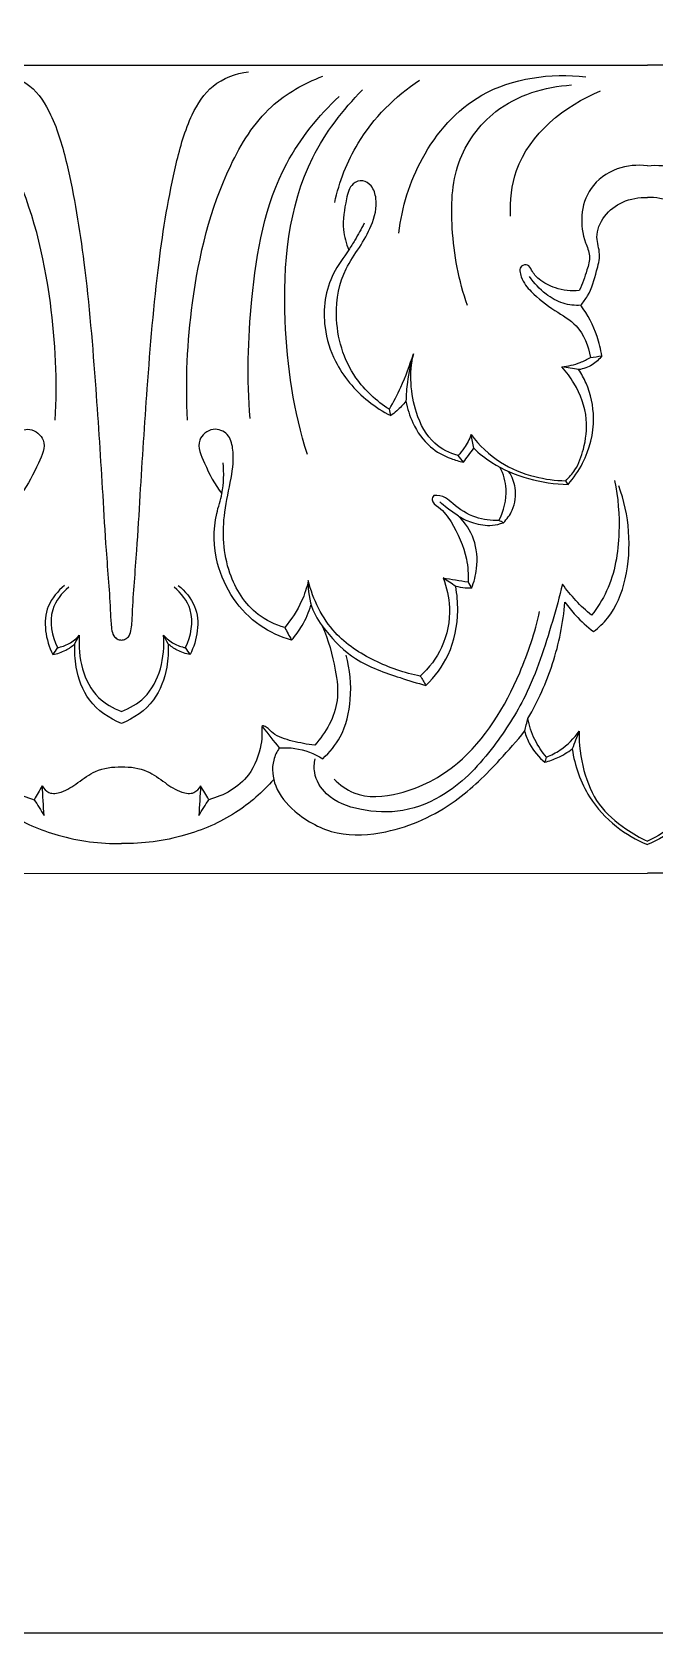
# Model space of a CAD drawing. Header units: millimetres. Extents: x 1288 to 1519, y -5291 to -5141.
# Drawn here: x 1351.8 to 1390.2, y -5291.3 to -5192.4 of the extents above; entities that cross this region are included whole.
import ezdxf

# ---------------------------------------------------------------- set-up
doc = ezdxf.new("R2010")
doc.units = ezdxf.units.MM
doc.layers.add('кривые', color=7, linetype='Continuous', true_color=0xffffff)

msp = doc.modelspace()

# ---------------------------------------------------------------- linework, layer by layer
at = {"color": 6, "ltscale": 1000}
msp.add_lwpolyline([(1287.94, -5291.295), (1512.94, -5291.295), (1512.94, -5141.295), (1287.94, -5141.295)], close=True, dxfattribs=at)
at = {"layer": 'кривые', "color": 7}
for p, q in [((1324.819, -5194.42), (1389.778, -5194.42)), ((1454.738, -5194.42), (1389.778, -5194.42)), ((1324.819, -5244.364), (1389.778, -5244.346)), ((1454.738, -5244.364), (1389.778, -5244.346))]:
    msp.add_line(p, q, dxfattribs=at)
for points, knots in [([(1353.21, -5216.356), (1353.354, -5213.937), (1353.081, -5208.559), (1351.487, -5201.842), (1348.458, -5196.906), (1346.018, -5195.532), (1344.87, -5195.102)], [0, 0, 0, 0, 7.281173, 16.089871, 20.518364, 24.203506, 24.203506, 24.203506, 24.203506]), ([(1349.458, -5194.825), (1350.233, -5194.93), (1351.769, -5195.473), (1353.192, -5197.744), (1354.221, -5201.461), (1355.138, -5207.141), (1355.697, -5213.99), (1356.081, -5219.927), (1356.344, -5224.559), (1356.588, -5227.326), (1356.651, -5229.08), (1356.762, -5229.653), (1357.025, -5229.889), (1357.21, -5229.935), (1357.298, -5229.94)], [-37.690244, -37.690244, -37.690244, -37.690244, -35.339489, -33.145651, -29.951693, -23.751455, -15.90499, -9.302618, -5.886267, -1.948176, -1.011162, -0.551883, -0.267288, 0, 0, 0, 0]), ([(1357.298, -5229.94), (1357.387, -5229.935), (1357.571, -5229.889), (1357.835, -5229.653), (1357.946, -5229.08), (1358.009, -5227.326), (1358.253, -5224.559), (1358.516, -5219.927), (1358.9, -5213.99), (1359.459, -5207.141), (1360.376, -5201.461), (1361.404, -5197.744), (1362.828, -5195.473), (1364.364, -5194.93), (1365.139, -5194.825)], [0, 0, 0, 0, 0.267288, 0.551883, 1.011162, 1.948176, 5.886267, 9.302618, 15.90499, 23.751455, 29.951693, 33.145651, 35.339489, 37.690244, 37.690244, 37.690244, 37.690244]), ([(1361.387, -5216.356), (1361.242, -5213.937), (1361.515, -5208.559), (1363.11, -5201.842), (1366.139, -5196.906), (1368.579, -5195.532), (1369.727, -5195.102)], [0, 0, 0, 0, 7.281173, 16.089871, 20.518364, 24.203506, 24.203506, 24.203506, 24.203506]), ([(1370.467, -5202.904), (1370.754, -5201.622), (1371.886, -5198.639), (1374.202, -5196.343), (1375.713, -5195.337)], [0, 0, 0, 0, 3.946447, 9.400617, 9.400617, 9.400617, 9.400617]), ([(1374.435, -5204.787), (1374.611, -5203.187), (1375.634, -5199.871), (1379.502, -5195.439), (1383.809, -5194.893), (1385.97, -5195.136)], [0, 0, 0, 0, 4.836088, 10.197122, 16.731112, 16.731112, 16.731112, 16.731112]), ([(1378.673, -5209.26), (1378.119, -5207.735), (1377.597, -5204.786), (1377.724, -5200.388), (1380.409, -5196.672), (1383.447, -5195.734), (1385.096, -5195.64)], [0, 0, 0, 0, 4.874637, 8.936384, 12.843834, 17.80771, 17.80771, 17.80771, 17.80771]), ([(1365.254, -5216.255), (1365.028, -5213.81), (1365.213, -5208.48), (1366.448, -5201.243), (1369.472, -5197.555), (1370.736, -5196.346)], [0, 0, 0, 0, 7.376593, 16.068099, 21.323137, 21.323137, 21.323137, 21.323137]), ([(1368.786, -5218.475), (1367.938, -5215.811), (1367.006, -5209.667), (1367.759, -5201.349), (1370.973, -5197.172), (1372.182, -5195.943)], [0, 0, 0, 0, 8.399543, 18.64848, 23.828731, 23.828731, 23.828731, 23.828731]), ([(1381.329, -5203.745), (1381.294, -5202.796), (1381.613, -5199.371), (1384.677, -5196.911), (1386.878, -5196.01)], [0, 0, 0, 0, 2.853267, 10.000395, 10.000395, 10.000395, 10.000395]), ([(1389.778, -5200.637), (1389.159, -5200.56), (1387.814, -5200.674), (1386.175, -5201.852), (1385.595, -5203.687), (1385.822, -5205.124), (1386.305, -5206.203), (1386.004, -5207.239), (1385.772, -5207.941), (1385.564, -5208.344)], [0, 0, 0, 0, 1.874792, 3.901086, 5.662124, 7.355316, 8.206154, 9.092367, 10.456371, 10.456371, 10.456371, 10.456371]), ([(1389.778, -5200.637), (1390.398, -5200.56), (1391.742, -5200.674), (1393.382, -5201.852), (1393.962, -5203.687), (1393.735, -5205.124), (1393.252, -5206.203), (1393.552, -5207.239), (1393.784, -5207.941), (1393.993, -5208.344)], [0, 0, 0, 0, 1.874792, 3.901086, 5.662124, 7.355316, 8.206154, 9.092367, 10.456371, 10.456371, 10.456371, 10.456371]), ([(1373.844, -5215.678), (1373.048, -5215.173), (1371.287, -5213.583), (1370.313, -5210.255), (1370.837, -5207.341), (1372.004, -5205.691), (1372.816, -5204.319), (1373.159, -5202.934), (1372.827, -5201.898), (1372.214, -5201.444), (1371.402, -5201.756), (1371.119, -5203.002), (1370.88, -5204.371), (1371.174, -5205.433), (1371.336, -5205.832)], [0, 0, 0, 0, 2.83315, 6.896154, 9.825835, 11.387281, 12.91899, 14.634434, 15.459953, 16.065695, 16.688182, 17.700244, 19.618006, 20.911425, 20.911425, 20.911425, 20.911425]), ([(1385.666, -5209.252), (1385.818, -5209.073), (1386.292, -5208.434), (1386.585, -5207.327), (1386.934, -5206.091), (1386.507, -5204.95), (1387.047, -5203.654), (1388.239, -5202.75), (1389.262, -5202.575), (1389.778, -5202.598)], [0, 0, 0, 0, 0.707126, 2.361227, 3.414527, 4.464346, 5.840997, 7.272951, 8.82457, 8.82457, 8.82457, 8.82457]), ([(1393.891, -5209.252), (1393.739, -5209.073), (1393.264, -5208.434), (1392.971, -5207.327), (1392.623, -5206.091), (1393.05, -5204.95), (1392.51, -5203.654), (1391.317, -5202.75), (1390.294, -5202.575), (1389.778, -5202.598)], [0, 0, 0, 0, 0.707126, 2.361227, 3.414527, 4.464346, 5.840997, 7.272951, 8.82457, 8.82457, 8.82457, 8.82457]), ([(1372.292, -5204.188), (1372.107, -5204.539), (1371.795, -5205.091), (1371.166, -5206.126), (1369.962, -5207.669), (1369.619, -5210.269), (1370.192, -5212.06), (1370.521, -5212.711)], [0, 0, 0, 0, 1.191157, 1.90489, 3.639952, 7.020802, 9.21226, 9.21226, 9.21226, 9.21226]), ([(1385.564, -5208.344), (1385.074, -5208.386), (1384.185, -5208.289), (1383.153, -5207.769), (1382.667, -5207.21), (1382.446, -5206.683), (1381.81, -5206.815), (1382.005, -5207.728), (1382.736, -5208.603), (1383.971, -5209.571), (1385.657, -5210.486), (1386.141, -5211.779), (1386.256, -5212.481)], [10.456371, 10.456371, 10.456371, 10.456371, 11.93462, 13.081509, 13.800083, 14.2048, 14.585306, 15.250597, 16.338279, 18.221078, 19.848107, 21.98814, 21.98814, 21.98814, 21.98814]), ([(1385.666, -5209.252), (1385.301, -5209.272), (1384.518, -5209.194), (1383.4, -5208.555), (1382.775, -5207.888), (1382.504, -5207.473)], [3.411567, 3.411567, 3.411567, 3.411567, 4.50865, 5.711197, 7.201408, 7.201408, 7.201408, 7.201408]), ([(1386.96, -5212.377), (1386.9, -5211.971), (1386.638, -5210.861), (1386.095, -5209.836), (1385.666, -5209.252)], [0, 0, 0, 0, 1.234262, 3.411567, 3.411567, 3.411567, 3.411567]), ([(1373.844, -5215.678), (1374.101, -5215.233), (1374.672, -5214.124), (1375.113, -5212.955), (1375.325, -5212.255)], [14.460351, 14.460351, 14.460351, 14.460351, 16.003551, 18.201001, 18.201001, 18.201001, 18.201001]), ([(1375.325, -5212.255), (1375.158, -5212.829), (1374.955, -5213.799), (1374.881, -5214.784), (1374.871, -5215.172)], [9.021039, 9.021039, 9.021039, 9.021039, 10.816278, 11.983188, 11.983188, 11.983188, 11.983188]), ([(1378.092, -5218.542), (1377.571, -5218.391), (1376.363, -5217.801), (1375.174, -5215.47), (1375.071, -5213.44), (1375.325, -5212.255)], [1.537484, 1.537484, 1.537484, 1.537484, 3.167755, 5.380273, 9.021039, 9.021039, 9.021039, 9.021039]), ([(1384.499, -5213.063), (1384.886, -5213.021), (1385.498, -5212.874), (1386.057, -5212.599), (1386.256, -5212.481)], [8.674815, 8.674815, 8.674815, 8.674815, 9.844418, 10.538525, 10.538525, 10.538525, 10.538525]), ([(1386.96, -5212.377), (1386.8, -5212.593), (1386.382, -5212.998), (1385.827, -5213.187), (1385.534, -5213.23)], [22.701079, 22.701079, 22.701079, 22.701079, 23.508638, 24.400812, 24.400812, 24.400812, 24.400812]), ([(1370.521, -5212.711), (1370.763, -5213.181), (1371.641, -5214.547), (1372.964, -5215.576), (1373.93, -5216.069)], [9.21226, 9.21226, 9.21226, 9.21226, 10.799876, 14.059291, 14.059291, 14.059291, 14.059291]), ([(1384.734, -5220.092), (1384.948, -5219.894), (1385.454, -5219.318), (1385.921, -5218.004), (1386.163, -5216.121), (1385.497, -5214.343), (1384.781, -5213.372), (1384.499, -5213.063)], [6.640913, 6.640913, 6.640913, 6.640913, 7.515676, 8.907827, 10.759621, 13.117224, 14.375487, 14.375487, 14.375487, 14.375487]), ([(1384.879, -5220.319), (1385.229, -5219.923), (1386.081, -5218.69), (1386.651, -5216.442), (1386.22, -5214.42), (1385.709, -5213.494), (1385.534, -5213.23)], [0, 0, 0, 0, 1.589187, 4.461311, 6.675565, 7.62476, 7.62476, 7.62476, 7.62476]), ([(1374.871, -5215.172), (1374.701, -5215.393), (1374.401, -5215.713), (1374.058, -5215.98), (1373.93, -5216.069)], [11.983188, 11.983188, 11.983188, 11.983188, 12.821975, 13.288955, 13.288955, 13.288955, 13.288955]), ([(1374.871, -5215.172), (1374.951, -5215.638), (1375.281, -5216.677), (1376.202, -5218.018), (1377.434, -5218.679), (1378.16, -5218.896), (1378.423, -5218.951)], [0, 0, 0, 0, 1.420756, 3.24866, 4.71654, 5.522788, 5.522788, 5.522788, 5.522788]), ([(1347.217, -5229.161), (1347.801, -5228.989), (1349.331, -5228.277), (1350.967, -5225.655), (1351.121, -5222.555), (1350.507, -5220.036), (1350.306, -5218.418), (1350.642, -5217.147), (1351.705, -5216.725), (1352.806, -5217.656), (1352.036, -5219.291), (1351.562, -5220.329), (1351.096, -5220.882)], [0, 0, 0, 0, 1.828062, 4.918317, 8.714741, 10.842852, 12.702252, 13.610614, 14.539979, 15.604733, 17.047815, 19.220352, 19.220352, 19.220352, 19.220352]), ([(1367.38, -5229.161), (1366.796, -5228.989), (1365.266, -5228.277), (1363.63, -5225.655), (1363.476, -5222.555), (1364.09, -5220.036), (1364.291, -5218.418), (1363.955, -5217.147), (1362.892, -5216.725), (1361.791, -5217.656), (1362.561, -5219.291), (1363.034, -5220.329), (1363.501, -5220.882)], [0, 0, 0, 0, 1.828062, 4.918317, 8.714741, 10.842852, 12.702252, 13.610614, 14.539979, 15.604733, 17.047815, 19.220352, 19.220352, 19.220352, 19.220352]), ([(1378.895, -5217.241), (1378.785, -5217.533), (1378.548, -5217.993), (1378.228, -5218.395), (1378.092, -5218.542)], [0, 0, 0, 0, 0.93585, 1.537484, 1.537484, 1.537484, 1.537484]), ([(1378.895, -5217.241), (1379.393, -5217.904), (1380.577, -5219.045), (1382.688, -5219.896), (1384.097, -5220.083), (1384.734, -5220.092)], [1.935528, 1.935528, 1.935528, 1.935528, 4.42559, 6.741904, 8.656659, 8.656659, 8.656659, 8.656659]), ([(1378.423, -5218.951), (1378.525, -5218.809), (1378.734, -5218.52), (1378.946, -5218.235), (1379.055, -5218.091)], [0, 0, 0, 0, 0.527358, 1.069372, 1.069372, 1.069372, 1.069372]), ([(1379.055, -5218.091), (1379.398, -5218.415), (1380.42, -5219.23), (1382.409, -5220.057), (1384.057, -5220.304), (1384.879, -5220.319)], [0, 0, 0, 0, 1.415823, 3.899088, 6.370521, 6.370521, 6.370521, 6.370521]), ([(1367.802, -5229.941), (1367.119, -5229.744), (1365.01, -5228.811), (1363.011, -5225.794), (1362.946, -5222.683), (1363.621, -5220.7), (1363.632, -5219.617), (1363.584, -5218.986)], [0, 0, 0, 0, 2.135876, 6.801956, 9.878759, 11.16599, 13.06625, 13.06625, 13.06625, 13.06625]), ([(1380.612, -5222.546), (1380.918, -5221.958), (1381.222, -5220.797), (1380.888, -5219.686), (1380.685, -5219.27)], [3.191631, 3.191631, 3.191631, 3.191631, 5.181675, 6.572651, 6.572651, 6.572651, 6.572651]), ([(1380.883, -5222.694), (1381.106, -5222.471), (1381.572, -5221.824), (1381.741, -5220.627), (1381.422, -5219.842), (1381.232, -5219.542)], [0, 0, 0, 0, 0.94657, 2.343571, 3.412959, 3.412959, 3.412959, 3.412959]), ([(1387.745, -5220.086), (1387.977, -5221.134), (1388.154, -5223.444), (1387.684, -5226.388), (1386.695, -5227.94), (1386.334, -5228.402)], [0, 0, 0, 0, 3.2268, 6.922967, 8.684143, 8.684143, 8.684143, 8.684143]), ([(1386.459, -5229.412), (1386.773, -5229.174), (1387.734, -5228.284), (1388.915, -5225.181), (1388.681, -5222.201), (1388.008, -5220.404)], [32.087845, 32.087845, 32.087845, 32.087845, 33.273833, 35.959776, 41.724549, 41.724549, 41.724549, 41.724549]), ([(1376.585, -5221.01), (1376.534, -5221.088), (1376.391, -5221.396), (1377.12, -5221.855), (1377.898, -5222.946), (1378.653, -5224.571), (1378.723, -5225.88), (1378.702, -5226.351)], [4.415186, 4.415186, 4.415186, 4.415186, 4.695774, 5.295489, 6.49492, 8.986023, 10.402785, 10.402785, 10.402785, 10.402785]), ([(1380.612, -5222.546), (1380.133, -5222.564), (1379.078, -5222.435), (1378.012, -5221.774), (1377.298, -5221.063), (1376.829, -5220.998), (1376.585, -5221.01)], [0, 0, 0, 0, 1.440418, 3.099239, 3.681407, 4.415186, 4.415186, 4.415186, 4.415186]), ([(1378.121, -5222.283), (1377.878, -5222.129), (1377.478, -5221.848), (1377.106, -5221.532), (1376.959, -5221.397)], [4.78387, 4.78387, 4.78387, 4.78387, 5.648921, 6.248636, 6.248636, 6.248636, 6.248636]), ([(1378.924, -5226.738), (1379.078, -5226.349), (1379.328, -5225.346), (1379.214, -5223.695), (1378.521, -5222.684), (1378.121, -5222.283)], [0, 0, 0, 0, 1.256966, 3.081179, 4.78387, 4.78387, 4.78387, 4.78387]), ([(1378.121, -5222.283), (1378.407, -5222.462), (1379.077, -5222.762), (1380.05, -5222.912), (1380.665, -5222.771), (1380.883, -5222.694)], [0, 0, 0, 0, 1.013393, 2.185361, 2.88154, 2.88154, 2.88154, 2.88154]), ([(1368.837, -5226.268), (1368.743, -5226.698), (1368.407, -5227.741), (1367.805, -5228.672), (1367.38, -5229.161)], [0, 0, 0, 0, 1.322291, 3.269879, 3.269879, 3.269879, 3.269879]), ([(1368.837, -5226.268), (1368.81, -5226.874), (1368.96, -5228.029), (1370.08, -5229.658), (1371.775, -5231.35), (1374.093, -5232.13), (1375.565, -5232.603), (1376.101, -5232.743)], [16.187602, 16.187602, 16.187602, 16.187602, 18.009707, 19.531037, 22.057952, 25.056561, 26.721818, 26.721818, 26.721818, 26.721818]), ([(1375.755, -5232.162), (1374.779, -5231.978), (1372.885, -5231.318), (1370.135, -5229.542), (1369.129, -5227.436), (1368.837, -5226.268)], [6.592539, 6.592539, 6.592539, 6.592539, 9.576737, 12.568133, 16.187602, 16.187602, 16.187602, 16.187602]), ([(1377.166, -5226.102), (1377.391, -5226.682), (1377.711, -5228.134), (1377.281, -5230.378), (1376.297, -5231.665), (1375.755, -5232.162)], [0, 0, 0, 0, 1.869853, 4.38367, 6.592539, 6.592539, 6.592539, 6.592539]), ([(1353.788, -5226.565), (1353.367, -5226.915), (1352.292, -5228.153), (1352.62, -5229.94), (1353.054, -5230.836)], [0, 0, 0, 0, 1.645987, 4.635283, 4.635283, 4.635283, 4.635283]), ([(1354.045, -5226.667), (1353.609, -5227.038), (1352.691, -5228.182), (1353.002, -5229.701), (1353.344, -5230.409)], [0, 0, 0, 0, 1.718279, 4.080008, 4.080008, 4.080008, 4.080008]), ([(1361.253, -5230.409), (1361.595, -5229.701), (1361.906, -5228.182), (1360.988, -5227.038), (1360.552, -5226.667)], [5.15249, 5.15249, 5.15249, 5.15249, 7.514218, 9.232497, 9.232497, 9.232497, 9.232497]), ([(1360.809, -5226.565), (1361.23, -5226.915), (1362.305, -5228.153), (1361.976, -5229.94), (1361.543, -5230.836)], [0, 0, 0, 0, 1.645987, 4.635283, 4.635283, 4.635283, 4.635283]), ([(1384.535, -5226.478), (1384.35, -5227.254), (1383.7, -5229.596), (1382.569, -5233.103), (1380.275, -5236.702), (1377.828, -5239.376), (1374.757, -5240.659), (1372.146, -5240.551), (1370.018, -5239.796), (1369.157, -5238.355), (1369.202, -5237.547), (1369.26, -5237.271)], [11.328003, 11.328003, 11.328003, 11.328003, 13.724703, 18.639097, 22.299503, 26.503362, 29.308175, 31.969664, 34.245036, 35.764599, 36.610344, 36.610344, 36.610344, 36.610344]), ([(1376.101, -5232.743), (1376.66, -5232.2), (1377.714, -5230.788), (1378.15, -5228.545), (1378.032, -5227.114), (1377.941, -5226.627)], [0.677305, 0.677305, 0.677305, 0.677305, 3.019545, 5.827232, 7.315191, 7.315191, 7.315191, 7.315191]), ([(1378.924, -5226.738), (1378.79, -5226.741), (1378.459, -5226.729), (1378.132, -5226.675), (1377.941, -5226.627)], [10.8496671, 10.8496671, 10.8496671, 10.8496671, 11.2517654, 11.8417969, 11.8417969, 11.8417969, 11.8417969]), ([(1386.334, -5228.402), (1385.991, -5228.125), (1385.343, -5227.525), (1384.788, -5226.838), (1384.535, -5226.478)], [8.684143, 8.684143, 8.684143, 8.684143, 10.007853, 11.328003, 11.328003, 11.328003, 11.328003]), ([(1367.802, -5229.941), (1368.049, -5229.662), (1368.54, -5228.987), (1368.869, -5228.216), (1369, -5227.779)], [4.158696, 4.158696, 4.158696, 4.158696, 5.277908, 6.648605, 6.648605, 6.648605, 6.648605]), ([(1370.436, -5238.53), (1370.78, -5238.879), (1371.972, -5239.777), (1374.961, -5239.51), (1379.048, -5237.321), (1381.703, -5232.861), (1382.846, -5229.466), (1383.124, -5228.166)], [0, 0, 0, 0, 1.472391, 4.285545, 8.338777, 15.134471, 19.126627, 19.126627, 19.126627, 19.126627]), ([(1382.404, -5234.78), (1383.03, -5233.711), (1384.081, -5231.388), (1384.576, -5228.883), (1384.687, -5227.599)], [21.94831, 21.94831, 21.94831, 21.94831, 25.66982, 29.542437, 29.542437, 29.542437, 29.542437]), ([(1384.687, -5227.599), (1384.891, -5227.885), (1385.427, -5228.544), (1386.061, -5229.114), (1386.459, -5229.412)], [29.542437, 29.542437, 29.542437, 29.542437, 30.596406, 32.087845, 32.087845, 32.087845, 32.087845]), ([(1369.689, -5229.066), (1370.081, -5229.929), (1370.501, -5231.458), (1370.823, -5234.09), (1369.928, -5235.672), (1369.232, -5236.427)], [0, 0, 0, 0, 2.849674, 4.737514, 7.823696, 7.823696, 7.823696, 7.823696]), ([(1353.054, -5230.836), (1353.332, -5230.785), (1353.827, -5230.62), (1354.25, -5230.322), (1354.42, -5230.169)], [4.597215, 4.597215, 4.597215, 4.597215, 5.44659, 6.134736, 6.134736, 6.134736, 6.134736]), ([(1353.344, -5230.409), (1353.594, -5230.361), (1354.1, -5230.186), (1354.514, -5229.843), (1354.694, -5229.64)], [0, 0, 0, 0, 0.762972, 1.57788, 1.57788, 1.57788, 1.57788]), ([(1357.298, -5235.093), (1356.539, -5234.785), (1355.169, -5233.853), (1354.469, -5231.86), (1354.39, -5230.648), (1354.42, -5230.169)], [6.087492, 6.087492, 6.087492, 6.087492, 8.540204, 10.735395, 12.174984, 12.174984, 12.174984, 12.174984]), ([(1354.694, -5229.64), (1354.595, -5230.978), (1355.071, -5233.184), (1356.784, -5234.156), (1357.298, -5234.361)], [12.771795, 12.771795, 12.771795, 12.771795, 16.803006, 18.46523, 18.46523, 18.46523, 18.46523]), ([(1357.298, -5234.361), (1357.813, -5234.156), (1359.526, -5233.184), (1360.002, -5230.978), (1359.903, -5229.64)], [18.46523, 18.46523, 18.46523, 18.46523, 20.127454, 24.158665, 24.158665, 24.158665, 24.158665]), ([(1360.177, -5230.169), (1360.207, -5230.648), (1360.128, -5231.86), (1359.428, -5233.853), (1358.057, -5234.785), (1357.298, -5235.093)], [0, 0, 0, 0, 1.439589, 3.63478, 6.087492, 6.087492, 6.087492, 6.087492]), ([(1359.903, -5229.64), (1360.083, -5229.843), (1360.497, -5230.186), (1361.003, -5230.361), (1361.253, -5230.409)], [2.134332, 2.134332, 2.134332, 2.134332, 2.94924, 3.712212, 3.712212, 3.712212, 3.712212]), ([(1361.543, -5230.836), (1361.265, -5230.785), (1360.77, -5230.62), (1360.347, -5230.322), (1360.177, -5230.169)], [0, 0, 0, 0, 0.849375, 1.537521, 1.537521, 1.537521, 1.537521]), ([(1369.73, -5237.271), (1370.157, -5236.882), (1371.057, -5235.792), (1371.578, -5233.492), (1371.418, -5231.757), (1371.169, -5230.878)], [4.469507, 4.469507, 4.469507, 4.469507, 6.205148, 8.601847, 11.344388, 11.344388, 11.344388, 11.344388]), ([(1345.365, -5236.427), (1345.832, -5236.393), (1346.684, -5236.206), (1347.832, -5235.892), (1348.224, -5235.39), (1348.67, -5235.145), (1348.599, -5235.853), (1348.706, -5236.724), (1349.405, -5238.727), (1350.979, -5239.553), (1351.91, -5239.803)], [7.823696, 7.823696, 7.823696, 7.823696, 9.231688, 10.518322, 11.087987, 11.311858, 11.690086, 12.495715, 14.508211, 17.403343, 17.403343, 17.403343, 17.403343]), ([(1369.232, -5236.427), (1368.764, -5236.393), (1367.913, -5236.206), (1366.765, -5235.892), (1366.373, -5235.39), (1365.927, -5235.145), (1365.998, -5235.853), (1365.891, -5236.724), (1365.192, -5238.727), (1363.618, -5239.553), (1362.687, -5239.803)], [7.823696, 7.823696, 7.823696, 7.823696, 9.231688, 10.518322, 11.087987, 11.311858, 11.690086, 12.495715, 14.508211, 17.403343, 17.403343, 17.403343, 17.403343]), ([(1383.556, -5237.169), (1383.268, -5236.846), (1382.756, -5236.099), (1382.483, -5235.233), (1382.404, -5234.78)], [2.673637, 2.673637, 2.673637, 2.673637, 3.974936, 5.356208, 5.356208, 5.356208, 5.356208]), ([(1367.046, -5236.607), (1366.893, -5236.835), (1366.531, -5237.577), (1366.709, -5239.143), (1368.152, -5240.843), (1370.588, -5242.135), (1374.242, -5241.883), (1377.811, -5240.249), (1380.374, -5237.696), (1381.715, -5236.176), (1382.197, -5235.569)], [0, 0, 0, 0, 0.824592, 2.423046, 4.382459, 7.326264, 10.347933, 15.037432, 18.803336, 21.131556, 21.131556, 21.131556, 21.131556]), ([(1382.197, -5235.569), (1382.267, -5235.843), (1382.544, -5236.577), (1383.069, -5237.186), (1383.455, -5237.494)], [0, 0, 0, 0, 0.851116, 2.332815, 2.332815, 2.332815, 2.332815]), ([(1383.556, -5237.169), (1383.85, -5237.054), (1384.626, -5236.656), (1385.251, -5236.019), (1385.562, -5235.566)], [0, 0, 0, 0, 0.94884, 2.599697, 2.599697, 2.599697, 2.599697]), ([(1385.562, -5235.566), (1385.542, -5236.383), (1385.75, -5237.965), (1386.647, -5240.181), (1388.232, -5241.518), (1389.316, -5242.156), (1389.778, -5242.369)], [0, 0, 0, 0, 2.454466, 4.745224, 6.993039, 8.523774, 8.523774, 8.523774, 8.523774]), ([(1393.995, -5235.566), (1394.015, -5236.383), (1393.806, -5237.965), (1392.91, -5240.181), (1391.325, -5241.518), (1390.241, -5242.156), (1389.778, -5242.369)], [0, 0, 0, 0, 2.454466, 4.745224, 6.993039, 8.523774, 8.523774, 8.523774, 8.523774]), ([(1367.046, -5236.607), (1367.368, -5236.581), (1368.308, -5236.602), (1369.212, -5236.949), (1369.73, -5237.271)], [1.666385, 1.666385, 1.666385, 1.666385, 2.636787, 4.469507, 4.469507, 4.469507, 4.469507]), ([(1383.455, -5237.494), (1383.723, -5237.418), (1384.315, -5237.2), (1384.857, -5236.873), (1385.136, -5236.665)], [0, 0, 0, 0, 0.838152, 1.88533, 1.88533, 1.88533, 1.88533]), ([(1385.136, -5236.665), (1385.29, -5237.706), (1385.929, -5239.54), (1387.723, -5241.503), (1389.094, -5242.291), (1389.778, -5242.568)], [1.88533, 1.88533, 1.88533, 1.88533, 5.047835, 7.5112, 9.728913, 9.728913, 9.728913, 9.728913]), ([(1394.421, -5236.665), (1394.266, -5237.706), (1393.628, -5239.54), (1391.834, -5241.503), (1390.463, -5242.291), (1389.778, -5242.568)], [1.88533, 1.88533, 1.88533, 1.88533, 5.047835, 7.5112, 9.728913, 9.728913, 9.728913, 9.728913]), ([(1352.408, -5238.945), (1352.503, -5239.116), (1352.83, -5239.495), (1353.761, -5239.342), (1354.636, -5238.743), (1355.748, -5237.903), (1356.75, -5237.761), (1357.298, -5237.78)], [3.003814, 3.003814, 3.003814, 3.003814, 3.591727, 4.34053, 5.531687, 6.827245, 8.450871, 8.450871, 8.450871, 8.450871]), ([(1357.298, -5237.78), (1357.847, -5237.761), (1358.849, -5237.903), (1359.961, -5238.743), (1360.835, -5239.342), (1361.767, -5239.495), (1362.094, -5239.116), (1362.189, -5238.945)], [8.450871, 8.450871, 8.450871, 8.450871, 10.074497, 11.370055, 12.561212, 13.310015, 13.897928, 13.897928, 13.897928, 13.897928]), ([(1347.895, -5238.549), (1348.582, -5239.332), (1350.251, -5240.805), (1353.51, -5242.212), (1355.988, -5242.536), (1357.298, -5242.513)], [0, 0, 0, 0, 3.131062, 6.578909, 10.51741, 10.51741, 10.51741, 10.51741]), ([(1366.702, -5238.549), (1366.014, -5239.332), (1364.345, -5240.805), (1361.087, -5242.212), (1358.609, -5242.536), (1357.298, -5242.513)], [0, 0, 0, 0, 3.131062, 6.578909, 10.51741, 10.51741, 10.51741, 10.51741])]:
    msp.add_open_spline(points, degree=3, knots=knots, dxfattribs=at)
for points in [[(1386.256, -5212.481), (1386.491, -5212.447), (1386.725, -5212.412), (1386.96, -5212.377)], [(1385.534, -5213.23), (1385.189, -5213.175), (1384.844, -5213.119), (1384.499, -5213.063)], [(1373.93, -5216.069), (1373.902, -5215.938), (1373.873, -5215.808), (1373.844, -5215.678)], [(1379.055, -5218.091), (1379.002, -5217.808), (1378.948, -5217.525), (1378.895, -5217.241)], [(1378.423, -5218.951), (1378.313, -5218.815), (1378.203, -5218.678), (1378.092, -5218.542)], [(1384.879, -5220.319), (1384.831, -5220.243), (1384.782, -5220.167), (1384.734, -5220.092)], [(1380.883, -5222.694), (1380.793, -5222.645), (1380.702, -5222.595), (1380.612, -5222.546)], [(1377.166, -5226.102), (1377.678, -5226.185), (1378.19, -5226.268), (1378.702, -5226.351)], [(1377.941, -5226.627), (1377.683, -5226.452), (1377.425, -5226.277), (1377.166, -5226.102)], [(1378.702, -5226.351), (1378.776, -5226.48), (1378.85, -5226.609), (1378.924, -5226.738)], [(1367.38, -5229.161), (1367.52, -5229.421), (1367.661, -5229.681), (1367.802, -5229.941)], [(1354.42, -5230.169), (1354.511, -5229.993), (1354.603, -5229.816), (1354.694, -5229.64)], [(1360.177, -5230.169), (1360.085, -5229.993), (1359.994, -5229.816), (1359.903, -5229.64)], [(1353.344, -5230.409), (1353.247, -5230.551), (1353.151, -5230.693), (1353.054, -5230.836)], [(1361.543, -5230.836), (1361.446, -5230.693), (1361.35, -5230.551), (1361.253, -5230.409)], [(1375.755, -5232.162), (1375.87, -5232.356), (1375.986, -5232.55), (1376.101, -5232.743)], [(1382.197, -5235.569), (1382.266, -5235.306), (1382.335, -5235.043), (1382.404, -5234.78)], [(1366.008, -5235.306), (1366.354, -5235.74), (1366.7, -5236.173), (1367.046, -5236.607)], [(1385.562, -5235.566), (1385.42, -5235.933), (1385.278, -5236.299), (1385.136, -5236.665)], [(1383.455, -5237.494), (1383.488, -5237.386), (1383.522, -5237.277), (1383.556, -5237.169)], [(1352.408, -5238.945), (1352.242, -5239.231), (1352.076, -5239.517), (1351.91, -5239.803)], [(1352.519, -5240.785), (1352.482, -5240.172), (1352.445, -5239.559), (1352.408, -5238.945)], [(1362.189, -5238.945), (1362.152, -5239.559), (1362.115, -5240.172), (1362.078, -5240.785)], [(1362.687, -5239.803), (1362.521, -5239.517), (1362.355, -5239.231), (1362.189, -5238.945)], [(1351.91, -5239.803), (1352.113, -5240.131), (1352.316, -5240.458), (1352.519, -5240.785)], [(1362.078, -5240.785), (1362.281, -5240.458), (1362.484, -5240.131), (1362.687, -5239.803)]]:
    msp.add_open_spline(points, degree=3, dxfattribs=at)

doc.saveas('drawing.dxf')
